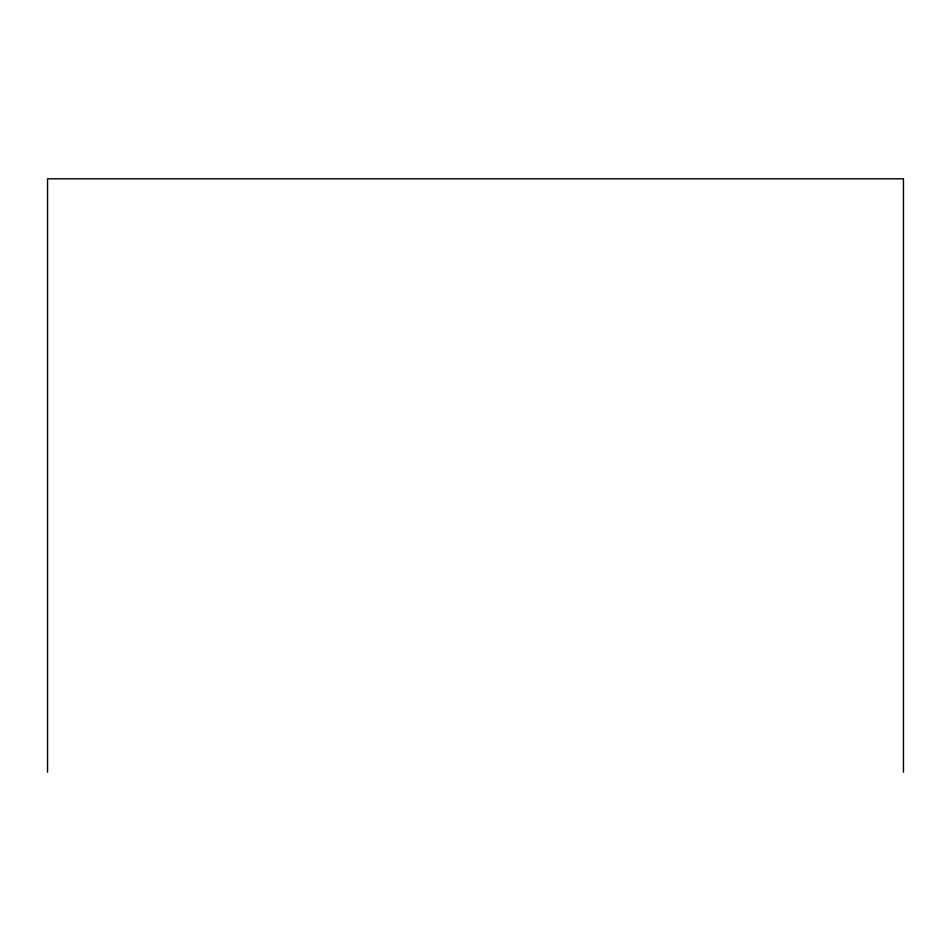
<?xml version="1.0" encoding="UTF-8"?>
<svg xmlns="http://www.w3.org/2000/svg" width="951" height="951" viewBox="0 0 951 951"><rect width="100%" height="100%" fill="white"/><g stroke="black" fill="none" stroke-linecap="round" stroke-linejoin="round"><path stroke-width="1.43" d="M903.45 772.188L903.45 178.812L47.55 178.812L47.55 772.188"/></g></svg>
